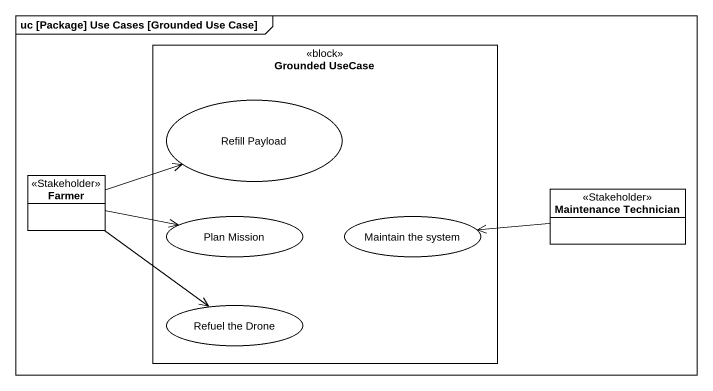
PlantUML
@startuml
mainframe uc [Package] Use Cases [Grounded Use Case]
allowmixing
hide circle
hide empty members
rectangle "Grounded UseCase" as Grounded_UseCase <<block>> {
  usecase "Refill Payload" as Refill_Payload
  usecase "Plan Mission" as Plan_Mission
  usecase "Maintain the system" as Maintain_the_system
  usecase "Refuel the Drone" as Refuel_the_Drone
}
class Farmer <<Stakeholder>>
class "Maintenance Technician" as Maintenance_Technician <<Stakeholder>>
Farmer -right-> Refill_Payload
Farmer -right-> Plan_Mission
Farmer --> Refuel_the_Drone
Maintenance_Technician -left-> Maintain_the_system
@enduml
